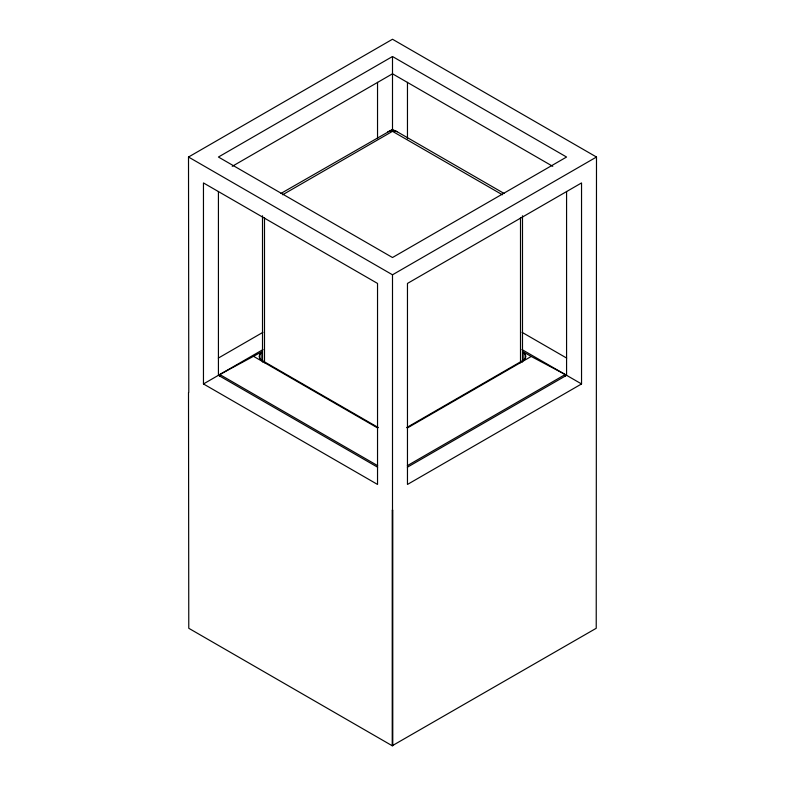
<?xml version="1.0" encoding="UTF-8"?>
<svg xmlns="http://www.w3.org/2000/svg" width="785" height="785" viewBox="0 0 785 785"><rect width="100%" height="100%" fill="white"/><g stroke="black" fill="none" stroke-linecap="round" stroke-linejoin="round"><path stroke-width="1.18" d="M261.945 360.776L261.945 352.534L259.855 354.339L259.128 356.459L259.855 358.588L261.945 360.384L378.291 427.56M390.773 130.752L391.509 130.025L395.218 130.604L504.048 193.434M188.773 392.421L188.508 157.029L392.5 39.25L596.492 157.029L596.227 628.285L392.225 745.75L188.773 628.285L188.508 392.578M392.225 745.75L392.225 510.201L392.775 510.201L392.775 745.75M392.5 56.52L218.426 157.029L392.5 257.529L566.574 157.029L392.5 56.52L392.5 130.173M232.223 166.332L392.5 73.8L552.777 166.332M280.951 193.434L391.509 130.025L392.5 131.331L502.39 194.778M282.61 194.778L392.5 131.331L395.218 130.604M218.328 358.088L262.906 332.349M203.462 383.943L377.536 484.443L377.536 283.434L203.462 182.934L203.462 383.943L263.004 349.57M188.508 157.029L392.5 274.799L596.492 157.029M219.78 376.486L219.78 374.524L262.259 351.572M406.709 427.56L523.055 360.384L525.145 358.588L525.871 356.459L525.145 354.339L523.055 352.534L523.055 360.776M407.327 427.992L531.219 356.459L565.22 374.524L565.22 376.486M407.337 465.672L565.22 374.524M407.356 467.222L566.574 375.308L566.574 191.462M581.538 383.943L407.464 484.443L407.464 283.434L581.538 182.934L581.538 383.943L521.996 349.57M392.5 510.358L392.5 274.799M387.79 131.752L389.782 131.085M389.782 130.604L392.5 131.331L393.491 130.025L394.227 130.752M395.218 131.085L397.21 131.752M522.094 332.349L566.672 358.088M522.741 351.572L531.219 356.459M253.781 356.459L377.673 427.992M219.78 374.524L377.663 465.672M377.644 467.222L218.426 375.308L218.426 191.462M525.145 354.339L525.145 359.049M522.496 215.767L522.496 362.032M520.504 217.612L520.504 362.798M407.464 82.317L407.464 138.7M377.536 82.317L377.536 138.7M264.496 217.612L264.496 362.798M262.504 215.767L262.504 362.032M259.855 354.339L259.855 359.049"/></g></svg>
